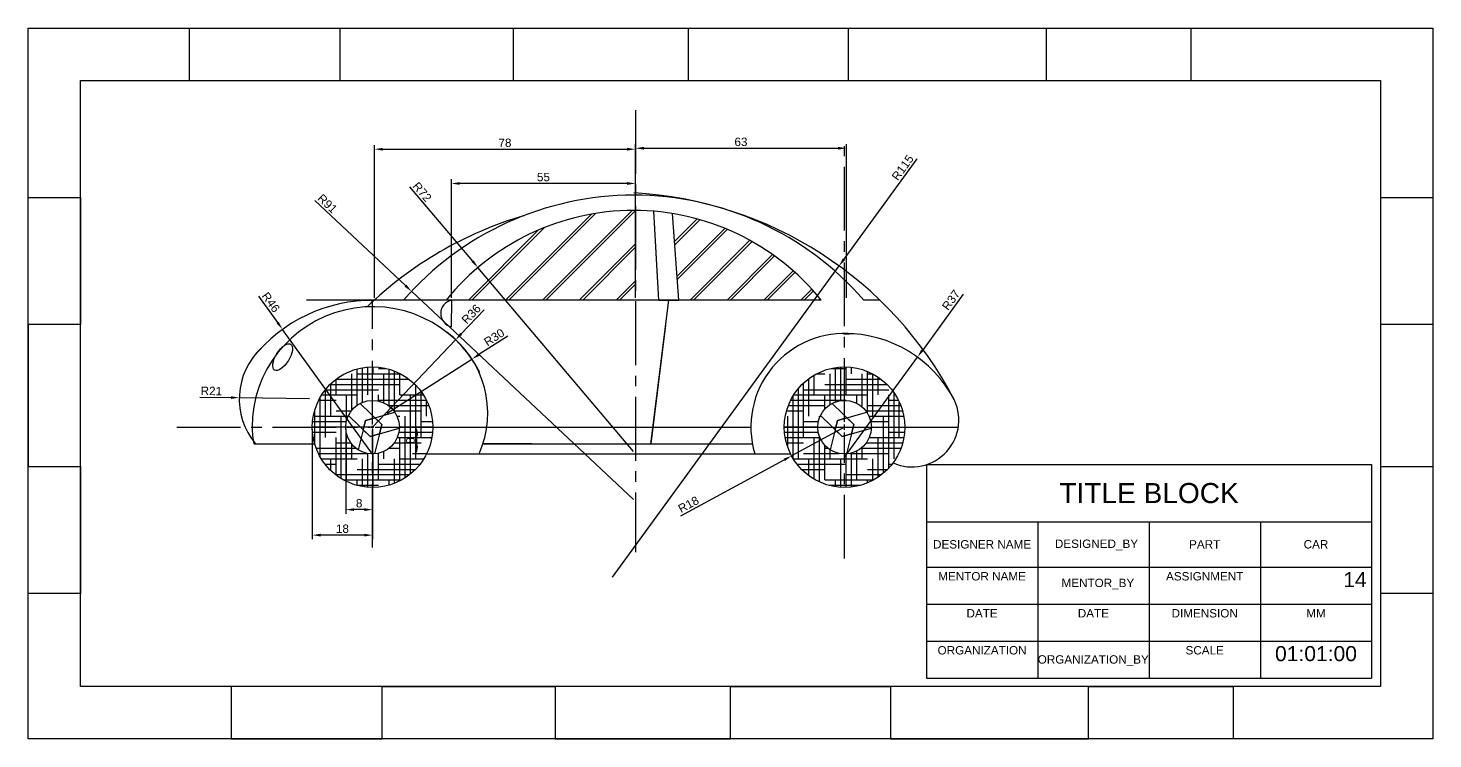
# Model space of a CAD drawing. Header units: millimetres. Extents: x 0 to 5385, y 0 to 3170.
# Drawn here: x 2454.4 to 2874, y 1395.8 to 1608.3 of the extents above; entities that cross this region are included whole.
import ezdxf

# ---------------------------------------------------------------- set-up
doc = ezdxf.new("R2010")
doc.units = ezdxf.units.MM
doc.linetypes.add('CENTER2', pattern=[28.575, 19.05, -3.175, 3.175, -3.175])
doc.styles.get("Standard").update_dxf_attribs({"font": 'arial.ttf'})
doc.dimstyles.new('ISO-25', dxfattribs={"dimtxt": 2.5, "dimasz": 2.5, "dimexe": 1.25, "dimexo": 0.625, "dimtad": 1, "dimtxsty": 'Standard', "dimcen": 2.5, "dimadec": 0, "dimazin": 0, "dimtfac": 1, "dimtmove": 0, "dimatfit": 3, "dimfxl": 1, "dimarcsym": 0})

# ---------------------------------------------------------------- blocks, each defined once
blk = doc.blocks.new('*U1')
at = {"color": 0, "linetype": 'CENTER2', "transparency": 16777216}
for p, q in [((0, 0.8), (0, 34.67)), ((-58.46, 0), (-0.8, 0)), ((0.8, 0), (52.89, 0)), ((0, -35.97), (0, -0.8))]:
    blk.add_line(p, q, dxfattribs=at)
at = {"color": 0, "linetype": 'Continuous', "transparency": 16777216}
for p, q in [((-0.4, 0), (0.4, 0)), ((0, -0.4), (0, 0.4))]:
    blk.add_line(p, q, dxfattribs=at)
blk = doc.blocks.new('*U2')
at = {"color": 0, "linetype": 'CENTER2', "transparency": 16777216}
for p, q in [((0, 1.6), (0, 84.01)), ((-11.5, 0), (-1.6, 0)), ((1.6, 0), (11.5, 0)), ((0, -39.26), (0, -1.6))]:
    blk.add_line(p, q, dxfattribs=at)
at = {"color": 0, "linetype": 'Continuous', "transparency": 16777216}
for p, q in [((-0.8, 0), (0.8, 0)), ((0, -0.8), (0, 0.8))]:
    blk.add_line(p, q, dxfattribs=at)
blk = doc.blocks.new('*U3')
at = {"color": 0, "linetype": 'CENTER2', "transparency": 16777216}
blk.add_line((0, 54.96), (0, -77.17), dxfattribs=at)
blk = doc.blocks.new('*D6')
at = {"color": 0, "lineweight": -2, "transparency": 16777216}
for p, q in [((2523.24, 1528.12), (2528.92, 1520.24)), ((2557.27, 1480.89), (2530.38, 1518.21))]:
    blk.add_line(p, q, dxfattribs=at)
at = {"color": 0, "transparency": 16777216}
blk.add_solid([(2529.26, 1520.48), (2528.58, 1519.99), (2530.38, 1518.21)], dxfattribs=at)
at = {"layer": 'Defpoints', "color": 0, "transparency": 16777216}
for p in [(2530.38, 1518.21), (2557.27, 1480.89)]:
    blk.add_point(p, dxfattribs=at)
at = {"color": 0, "transparency": 16777216, "insert": (2526.89, 1526.31), "char_height": 2.5, "attachment_point": 5, "rotation": 305.7773}
blk.add_mtext('R46', dxfattribs=at)
blk = doc.blocks.new('*D7')
at = {"color": 0, "lineweight": -2, "transparency": 16777216}
for p, q in [((2505.72, 1497.99), (2514.96, 1497.83)), ((2538.46, 1497.42), (2517.46, 1497.79))]:
    blk.add_line(p, q, dxfattribs=at)
at = {"color": 0, "transparency": 16777216}
blk.add_solid([(2514.97, 1498.25), (2514.95, 1497.41), (2517.46, 1497.79)], dxfattribs=at)
at = {"layer": 'Defpoints', "color": 0, "transparency": 16777216}
for p in [(2517.46, 1497.79), (2538.46, 1497.42)]:
    blk.add_point(p, dxfattribs=at)
at = {"color": 0, "transparency": 16777216, "insert": (2509.12, 1499.81), "char_height": 2.5, "attachment_point": 5, "rotation": 359.0085}
blk.add_mtext('R21', dxfattribs=at)
blk = doc.blocks.new('*D8')
at = {"color": 0, "lineweight": -2, "transparency": 16777216}
for p, q in [((2549.27, 1488.36), (2549.27, 1463.08)), ((2557.27, 1488.36), (2557.27, 1463.08)), ((2554.77, 1464.33), (2551.77, 1464.33))]:
    blk.add_line(p, q, dxfattribs=at)
at = {"color": 0, "transparency": 16777216}
for points in [[(2551.77, 1464.75), (2551.77, 1463.92), (2549.27, 1464.33)], [(2554.77, 1464.75), (2554.77, 1463.92), (2557.27, 1464.33)]]:
    blk.add_solid(points, dxfattribs=at)
at = {"layer": 'Defpoints', "color": 0, "transparency": 16777216}
for p in [(2549.27, 1488.99), (2557.27, 1488.99), (2549.27, 1464.33)]:
    blk.add_point(p, dxfattribs=at)
at = {"color": 0, "transparency": 16777216, "insert": (2553.27, 1466.23), "char_height": 2.5, "attachment_point": 5}
blk.add_mtext('8', dxfattribs=at)
blk = doc.blocks.new('*D9')
at = {"color": 0, "lineweight": -2, "transparency": 16777216}
for p, q in [((2539.27, 1488.36), (2539.27, 1455.47)), ((2557.27, 1488.36), (2557.27, 1455.47)), ((2554.77, 1456.72), (2541.77, 1456.72))]:
    blk.add_line(p, q, dxfattribs=at)
at = {"color": 0, "transparency": 16777216}
for points in [[(2541.77, 1457.13), (2541.77, 1456.3), (2539.27, 1456.72)], [(2554.77, 1457.13), (2554.77, 1456.3), (2557.27, 1456.72)]]:
    blk.add_solid(points, dxfattribs=at)
at = {"layer": 'Defpoints', "color": 0, "transparency": 16777216}
for p in [(2539.27, 1488.99), (2557.27, 1488.99), (2539.27, 1456.72)]:
    blk.add_point(p, dxfattribs=at)
at = {"color": 0, "transparency": 16777216, "insert": (2548.27, 1458.62), "char_height": 2.5, "attachment_point": 5}
blk.add_mtext('18', dxfattribs=at)
blk = doc.blocks.new('*D10')
at = {"color": 0, "lineweight": -2, "transparency": 16777216}
for p, q in [((2572.77, 1488.99), (2569.24, 1488.99)), ((2570.49, 1483.49), (2570.49, 1486.49)), ((2572.77, 1480.99), (2569.24, 1480.99))]:
    blk.add_line(p, q, dxfattribs=at)
at = {"color": 0, "transparency": 16777216}
for points in [[(2570.07, 1486.49), (2570.91, 1486.49), (2570.49, 1488.99)], [(2570.07, 1483.49), (2570.91, 1483.49), (2570.49, 1480.99)]]:
    blk.add_solid(points, dxfattribs=at)
at = {"layer": 'Defpoints', "color": 0, "transparency": 16777216}
for p in [(2570.49, 1488.99), (2573.4, 1488.99), (2573.4, 1480.99)]:
    blk.add_point(p, dxfattribs=at)
at = {"color": 0, "transparency": 16777216, "insert": (2568.59, 1484.99), "char_height": 2.5, "attachment_point": 5, "rotation": 90}
blk.add_mtext('8', dxfattribs=at)
blk = doc.blocks.new('*D11')
at = {"color": 0, "lineweight": -2, "transparency": 16777216}
for p, q in [((2557.82, 1527.61), (2557.82, 1573.31)), ((2560.32, 1572.06), (2633.32, 1572.06)), ((2635.82, 1527.61), (2635.82, 1573.31))]:
    blk.add_line(p, q, dxfattribs=at)
at = {"color": 0, "transparency": 16777216}
for points in [[(2560.32, 1572.47), (2560.32, 1571.64), (2557.82, 1572.06)], [(2633.32, 1572.47), (2633.32, 1571.64), (2635.82, 1572.06)]]:
    blk.add_solid(points, dxfattribs=at)
at = {"layer": 'Defpoints', "color": 0, "transparency": 16777216}
for p in [(2635.82, 1572.06), (2557.82, 1526.99), (2635.82, 1526.99)]:
    blk.add_point(p, dxfattribs=at)
at = {"color": 0, "transparency": 16777216, "insert": (2596.82, 1573.96), "char_height": 2.5, "attachment_point": 5}
blk.add_mtext('78', dxfattribs=at)
blk = doc.blocks.new('*D12')
at = {"color": 0, "lineweight": -2, "transparency": 16777216}
for p, q in [((2580.82, 1527.61), (2580.82, 1563.06)), ((2633.32, 1561.81), (2583.32, 1561.81)), ((2635.82, 1527.61), (2635.82, 1563.06))]:
    blk.add_line(p, q, dxfattribs=at)
at = {"color": 0, "transparency": 16777216}
for points in [[(2583.32, 1562.23), (2583.32, 1561.4), (2580.82, 1561.81)], [(2633.32, 1562.23), (2633.32, 1561.4), (2635.82, 1561.81)]]:
    blk.add_solid(points, dxfattribs=at)
at = {"layer": 'Defpoints', "color": 0, "transparency": 16777216}
for p in [(2580.82, 1561.81), (2580.82, 1526.99), (2635.82, 1526.99)]:
    blk.add_point(p, dxfattribs=at)
at = {"color": 0, "transparency": 16777216, "insert": (2608.32, 1563.71), "char_height": 2.5, "attachment_point": 5}
blk.add_mtext('55', dxfattribs=at)
blk = doc.blocks.new('*D13')
at = {"color": 0, "lineweight": -2, "transparency": 16777216}
for p, q in [((2635.82, 1527.61), (2635.82, 1573.59)), ((2638.32, 1572.34), (2696.32, 1572.34)), ((2698.82, 1527.61), (2698.82, 1573.59))]:
    blk.add_line(p, q, dxfattribs=at)
at = {"color": 0, "transparency": 16777216}
for points in [[(2638.32, 1572.76), (2638.32, 1571.93), (2635.82, 1572.34)], [(2696.32, 1572.76), (2696.32, 1571.93), (2698.82, 1572.34)]]:
    blk.add_solid(points, dxfattribs=at)
at = {"layer": 'Defpoints', "color": 0, "transparency": 16777216}
for p in [(2698.82, 1572.34), (2635.82, 1526.99), (2698.82, 1526.99)]:
    blk.add_point(p, dxfattribs=at)
at = {"color": 0, "transparency": 16777216, "insert": (2667.32, 1574.24), "char_height": 2.5, "attachment_point": 5}
blk.add_mtext('63', dxfattribs=at)
blk = doc.blocks.new('*D14')
at = {"color": 0, "lineweight": -2, "transparency": 16777216}
for p, q in [((2733.75, 1528.78), (2721.51, 1511.93)), ((2698.27, 1479.98), (2720.04, 1509.91))]:
    blk.add_line(p, q, dxfattribs=at)
at = {"color": 0, "transparency": 16777216}
blk.add_solid([(2721.17, 1512.18), (2721.84, 1511.69), (2720.04, 1509.91)], dxfattribs=at)
at = {"layer": 'Defpoints', "color": 0, "transparency": 16777216}
for p in [(2720.04, 1509.91), (2698.27, 1479.98)]:
    blk.add_point(p, dxfattribs=at)
at = {"color": 0, "transparency": 16777216, "insert": (2730.09, 1526.98), "char_height": 2.5, "attachment_point": 5, "rotation": 53.9773}
blk.add_mtext('R37', dxfattribs=at)
blk = doc.blocks.new('*D15')
at = {"color": 0, "lineweight": -2, "transparency": 16777216}
for p, q in [((2698.27, 1488.99), (2682.45, 1480.41)), ((2649.39, 1462.49), (2680.25, 1479.22))]:
    blk.add_line(p, q, dxfattribs=at)
at = {"color": 0, "transparency": 16777216}
blk.add_solid([(2680.05, 1479.58), (2680.45, 1478.85), (2682.45, 1480.41)], dxfattribs=at)
at = {"layer": 'Defpoints', "color": 0, "transparency": 16777216}
for p in [(2698.27, 1488.99), (2682.45, 1480.41)]:
    blk.add_point(p, dxfattribs=at)
at = {"color": 0, "transparency": 16777216, "insert": (2651.66, 1465.88), "char_height": 2.5, "attachment_point": 5, "rotation": 28.4594}
blk.add_mtext('R18', dxfattribs=at)
blk = doc.blocks.new('*D16')
at = {"color": 0, "lineweight": -2, "transparency": 16777216}
for p, q in [((2597.67, 1516.18), (2589.06, 1510.67)), ((2561.67, 1493.18), (2586.96, 1509.33))]:
    blk.add_line(p, q, dxfattribs=at)
at = {"color": 0, "transparency": 16777216}
blk.add_solid([(2588.84, 1511.02), (2589.29, 1510.32), (2586.96, 1509.33)], dxfattribs=at)
at = {"layer": 'Defpoints', "color": 0, "transparency": 16777216}
for p in [(2586.96, 1509.33), (2561.67, 1493.18)]:
    blk.add_point(p, dxfattribs=at)
at = {"color": 0, "transparency": 16777216, "insert": (2593.61, 1515.84), "char_height": 2.5, "attachment_point": 5, "rotation": 32.5709}
blk.add_mtext('R30', dxfattribs=at)
blk = doc.blocks.new('*D17')
at = {"color": 0, "lineweight": -2, "transparency": 16777216}
for p, q in [((2590.6, 1524.08), (2583.79, 1516.9)), ((2557.27, 1488.99), (2582.06, 1515.09))]:
    blk.add_line(p, q, dxfattribs=at)
at = {"color": 0, "transparency": 16777216}
blk.add_solid([(2583.48, 1517.19), (2584.09, 1516.62), (2582.06, 1515.09)], dxfattribs=at)
at = {"layer": 'Defpoints', "color": 0, "transparency": 16777216}
for p in [(2582.06, 1515.09), (2557.27, 1488.99)]:
    blk.add_point(p, dxfattribs=at)
at = {"color": 0, "transparency": 16777216, "insert": (2586.74, 1522.77), "char_height": 2.5, "attachment_point": 5, "rotation": 46.4797}
blk.add_mtext('R36', dxfattribs=at)
blk = doc.blocks.new('*D18')
at = {"color": 0, "lineweight": -2, "transparency": 16777216}
for p, q in [((2568.34, 1560.83), (2587.14, 1538.62)), ((2635.27, 1481.76), (2588.76, 1536.71))]:
    blk.add_line(p, q, dxfattribs=at)
at = {"color": 0, "transparency": 16777216}
blk.add_solid([(2587.46, 1538.89), (2586.82, 1538.35), (2588.76, 1536.71)], dxfattribs=at)
at = {"layer": 'Defpoints', "color": 0, "transparency": 16777216}
for p in [(2588.76, 1536.71), (2635.27, 1481.76)]:
    blk.add_point(p, dxfattribs=at)
at = {"color": 0, "transparency": 16777216, "insert": (2572.1, 1559.3), "char_height": 2.5, "attachment_point": 5, "rotation": 310.2461}
blk.add_mtext('R72', dxfattribs=at)
blk = doc.blocks.new('*D19')
at = {"color": 0, "lineweight": -2, "transparency": 16777216}
for p, q in [((2540.01, 1556.71), (2567.09, 1531.3)), ((2635.27, 1467.33), (2568.91, 1529.59))]:
    blk.add_line(p, q, dxfattribs=at)
at = {"color": 0, "transparency": 16777216}
blk.add_solid([(2567.38, 1531.61), (2566.8, 1531), (2568.91, 1529.59)], dxfattribs=at)
at = {"layer": 'Defpoints', "color": 0, "transparency": 16777216}
for p in [(2568.91, 1529.59), (2635.27, 1467.33)]:
    blk.add_point(p, dxfattribs=at)
at = {"color": 0, "transparency": 16777216, "insert": (2543.77, 1555.79), "char_height": 2.5, "attachment_point": 5, "rotation": 316.8236}
blk.add_mtext('R91', dxfattribs=at)
blk = doc.blocks.new('*D20')
at = {"color": 0, "lineweight": -2, "transparency": 16777216}
for p, q in [((2719.89, 1569.14), (2698.1, 1539.19)), ((2628.99, 1444.17), (2696.63, 1537.17))]:
    blk.add_line(p, q, dxfattribs=at)
at = {"color": 0, "transparency": 16777216}
blk.add_solid([(2697.77, 1539.43), (2698.44, 1538.94), (2696.63, 1537.17)], dxfattribs=at)
at = {"layer": 'Defpoints', "color": 0, "transparency": 16777216}
for p in [(2696.63, 1537.17), (2628.99, 1444.17)]:
    blk.add_point(p, dxfattribs=at)
at = {"color": 0, "transparency": 16777216, "insert": (2715.65, 1566.55), "char_height": 2.5, "attachment_point": 5, "rotation": 53.9685}
blk.add_mtext('R115', dxfattribs=at)
blk = doc.blocks.new('*T21')
at = {"color": 0, "linetype": 'ByBlock', "lineweight": -2, "transparency": 16777216}
for p, q in [((0, 0), (133.01, 0)), ((0, 0), (0, -63.8)), ((133.01, 0), (133.01, -63.8)), ((0, -17.06), (133.01, -17.06)), ((33.25, -17.06), (33.25, -63.8)), ((66.51, -17.06), (66.51, -63.8)), ((99.76, -17.06), (99.76, -63.8)), ((0, -30.61), (133.01, -30.61)), ((0, -41.67), (133.01, -41.67)), ((0, -52.73), (133.01, -52.73)), ((0, -63.8), (133.01, -63.8))]:
    blk.add_line(p, q, dxfattribs=at)
at = {"color": 0, "transparency": 16777216}
for s, insert, char_height, width, attachment_point in [('TITLE BLOCK', (66.51, -8.53), 6, 130.0106, 5), ('DESIGNER NAME', (16.63, -23.83), 2.5, 30.2526, 5), ('PART', (83.13, -23.83), 2.5, 30.2526, 5), ('CAR', (116.38, -23.83), 2.5, 30.2526, 5), ('MENTOR NAME', (16.63, -32.11), 2.5, 30.2526, 2), ('ASSIGNMENT', (83.13, -32.11), 2.5, 30.2526, 2), ('14', (131.51, -32.11), 4.5, 30.2526, 3), ('DATE', (16.63, -43.17), 2.5, 30.2526, 2), ('DATE', (49.88, -43.17), 2.5, 30.2526, 2), ('DIMENSION', (83.13, -43.17), 2.5, 30.2526, 2), ('MM', (116.38, -43.17), 2.5, 30.2526, 2), ('ORGANIZATION', (16.63, -54.23), 2.5, 30.2526, 2), ('SCALE', (83.13, -54.23), 2.5, 30.2526, 2), ('01:01:00', (116.38, -54.23), 4.5, 30.2526, 2)]:
    blk.add_mtext(s, dxfattribs=dict(at, insert=insert, char_height=char_height, width=width, attachment_point=attachment_point))

msp = doc.modelspace()

# ---------------------------------------------------------------- hatches: boundary and pattern name
h = msp.add_hatch()
h.set_pattern_fill('JIS_LC_8A', color=256)
h.paths.add_polyline_path([(2635.818, 1526.985), (2635.818, 1553.754, 0.2286441), (2579.255, 1526.985)])
h.paths.add_polyline_path([(2691.295, 1526.985, 0.1843743), (2646.907, 1552.81), (2648.767, 1526.985)])
h = msp.add_hatch()
h.set_pattern_fill('HOUND', color=256)
h.paths.add_polyline_path([(2698.275, 1506.985, 0.4142136), (2680.275, 1488.985), (2690.275, 1488.985, -0.4142136), (2698.275, 1496.985)])
h.paths.add_polyline_path([(2698.275, 1506.985), (2698.275, 1496.985, -0.4142136), (2706.275, 1488.985), (2709.775, 1488.985), (2716.275, 1488.985, 0.4142136)])
h.paths.add_polyline_path([(2716.275, 1488.985), (2709.775, 1488.985), (2706.275, 1488.985, -0.4142136), (2698.275, 1480.985), (2698.275, 1470.985, 0.4142136)])
h.paths.add_polyline_path([(2698.275, 1480.985, -0.4142136), (2690.275, 1488.985), (2686.775, 1488.985), (2680.275, 1488.985, 0.4142136), (2698.275, 1470.985)])
h.paths.add_polyline_path([(2557.275, 1506.985), (2557.275, 1496.985, -0.4142136), (2565.275, 1488.985), (2575.275, 1488.985, 0.4142136)])
h.paths.add_polyline_path([(2557.275, 1506.985, 0.4142136), (2539.275, 1488.985), (2549.275, 1488.985, -0.4142136), (2557.275, 1496.985)])
h.paths.add_polyline_path([(2549.275, 1488.985), (2539.275, 1488.985, 0.4142136), (2557.275, 1470.985), (2557.275, 1480.985, -0.4142136)])
h.paths.add_polyline_path([(2575.275, 1488.985), (2565.275, 1488.985, -0.4142136), (2557.275, 1480.985), (2557.275, 1470.985, 0.4142136)])
h.paths.add_polyline_path([(2571.187, 1483.395), (2571.187, 1486.588), (2566.035, 1486.588), (2566.035, 1483.395)], flags=24)

# ---------------------------------------------------------------- linework, layer by layer
for p, q in [((2502.457, 1608.257), (2502.457, 1592.564)), ((2547.596, 1592.564), (2547.596, 1608.257)), ((2547.596, 1608.257), (2599.278, 1608.257)), ((2599.278, 1608.257), (2599.278, 1592.564)), ((2651.614, 1592.564), (2651.614, 1608.257)), ((2651.614, 1608.257), (2699.371, 1608.257)), ((2699.371, 1608.257), (2699.371, 1592.564)), ((2758.576, 1592.564), (2758.576, 1608.257)), ((2758.576, 1608.257), (2801.753, 1608.257)), ((2801.753, 1608.257), (2801.753, 1592.564)), ((2502.457, 1592.564), (2547.596, 1592.564)), ((2599.278, 1592.564), (2651.614, 1592.564)), ((2699.371, 1592.564), (2758.576, 1592.564)), ((2454.373, 1557.583), (2470.066, 1557.583)), ((2470.066, 1557.583), (2470.066, 1519.672)), ((2858.333, 1557.583), (2874.026, 1557.583)), ((2874.026, 1557.583), (2874.026, 1519.672)), ((2642.767, 1526.985), (2641.337, 1553.5)), ((2648.767, 1526.985), (2646.907, 1552.81)), ((2642.767, 1526.985), (2641.818, 1544.579)), ((2691.295, 1526.985), (2537.551, 1526.985)), ((2557.275, 1523.658), (2557.275, 1526.985)), ((2580.818, 1526.985), (2580.73, 1519.042)), ((2640.372, 1483.985), (2645.767, 1526.985)), ((2645.767, 1526.985), (2642.767, 1526.985)), ((2642.767, 1526.985), (2648.767, 1526.985)), ((2708.773, 1526.985), (2703.991, 1526.985)), ((2470.066, 1519.672), (2454.373, 1519.672)), ((2454.373, 1519.672), (2454.373, 1477.186)), ((2644.818, 1519.426), (2640.372, 1483.985)), ((2644.818, 1519.426), (2641.818, 1495.514)), ((2874.026, 1519.672), (2858.333, 1519.672)), ((2858.333, 1519.672), (2858.333, 1477.186)), ((2560.052, 1489.78), (2553.551, 1496.066)), ((2701.052, 1489.78), (2694.551, 1496.066)), ((2556.574, 1486.183), (2550.073, 1492.469)), ((2554.498, 1488.191), (2555.198, 1490.993)), ((2555.198, 1490.993), (2563.893, 1493.481)), ((2557.975, 1491.788), (2555.198, 1490.993)), ((2560.052, 1489.78), (2557.859, 1481.007)), ((2557.975, 1491.788), (2560.052, 1489.78)), ((2559.352, 1486.978), (2560.052, 1489.78)), ((2697.574, 1486.183), (2691.073, 1492.469)), ((2695.498, 1488.191), (2696.198, 1490.993)), ((2696.198, 1490.993), (2704.893, 1493.481)), ((2698.975, 1491.788), (2696.198, 1490.993)), ((2701.052, 1489.78), (2698.859, 1481.007)), ((2698.975, 1491.788), (2701.052, 1489.78)), ((2700.352, 1486.978), (2701.052, 1489.78)), ((2557.275, 1488.985), (2539.275, 1488.985)), ((2557.275, 1488.985), (2539.275, 1488.985)), ((2554.498, 1488.191), (2556.574, 1486.183)), ((2556.574, 1486.183), (2565.269, 1488.671)), ((2559.352, 1486.978), (2556.574, 1486.183)), ((2575.275, 1488.985), (2670.275, 1488.985)), ((2680.275, 1488.985), (2732.248, 1488.985)), ((2695.498, 1488.191), (2697.574, 1486.183)), ((2697.574, 1486.183), (2706.269, 1488.671)), ((2700.352, 1486.978), (2697.574, 1486.183)), ((2521.881, 1483.985), (2539.983, 1483.985)), ((2604.864, 1483.985), (2590.231, 1483.985)), ((2590.231, 1483.985), (2670.725, 1483.985)), ((2454.373, 1477.186), (2470.066, 1477.186)), ((2470.066, 1477.186), (2470.066, 1439.275)), ((2573.399, 1480.985), (2682.15, 1480.985)), ((2858.333, 1477.186), (2874.026, 1477.186)), ((2874.026, 1477.186), (2874.026, 1439.275)), ((2470.066, 1439.275), (2454.373, 1439.275)), ((2874.026, 1439.275), (2858.333, 1439.275)), ((2515.042, 1411.506), (2515.042, 1395.813)), ((2560.182, 1395.813), (2560.182, 1411.506)), ((2560.182, 1411.506), (2611.864, 1411.506)), ((2611.864, 1411.506), (2611.864, 1395.813)), ((2664.2, 1395.813), (2664.2, 1411.506)), ((2664.2, 1411.506), (2711.956, 1411.506)), ((2711.956, 1411.506), (2711.956, 1395.813)), ((2771.161, 1395.813), (2771.161, 1411.506)), ((2771.161, 1411.506), (2814.338, 1411.506)), ((2814.338, 1411.506), (2814.338, 1395.813)), ((2515.042, 1395.813), (2560.182, 1395.813)), ((2611.864, 1395.813), (2664.2, 1395.813)), ((2711.956, 1395.813), (2771.161, 1395.813))]:
    msp.add_line(p, q)
for points in [[(2454.373, 1608.257), (2874.026, 1608.257), (2874.026, 1395.813), (2454.373, 1395.813)], [(2470.066, 1592.564), (2858.333, 1592.564), (2858.333, 1411.506), (2470.066, 1411.506)], [(2559.352, 1486.978), (2560.052, 1489.78), (2557.975, 1491.788), (2555.198, 1490.993), (2554.498, 1488.191), (2556.574, 1486.183)], [(2700.352, 1486.978), (2701.052, 1489.78), (2698.975, 1491.788), (2696.198, 1490.993), (2695.498, 1488.191), (2697.574, 1486.183)]]:
    msp.add_lwpolyline(points, close=True)
for points in [[(2555.198, 1490.993), (2553.005, 1482.22)], [(2696.198, 1490.993), (2694.005, 1482.22)]]:
    msp.add_lwpolyline(points)
for centre, radius in [((2557.275, 1488.985), 18), ((2698.275, 1488.985), 18), ((2557.275, 1488.985), 8), ((2698.275, 1488.985), 8)]:
    msp.add_circle(centre, radius)
for centre, radius, start, end in [((2635.275, 1467.328), 91, 40.96358, 139.03642), ((2628.986, 1444.166), 115, 27.4527, 86.86498), ((2635.275, 1481.756), 72, 38.9166, 141.0834), ((2635.275, 1441.983), 115, 106.60155, 133.82646), ((2557.275, 1488.985), 36, 27.03689, 180), ((2557.275, 1488.985), 36, 27.03689, 180), ((2557.275, 1488.985), 36, 27.03689, 180), ((2557.275, 1480.889), 46, 89.45765, 141.14541), ((2581.689, 1522.96), 4.047, 100.43781, 258.28502), ((2561.674, 1493.178), 30, 336.02039, 53.62203), ((2562.048, 1492.896), 30, 53.4509, 54.14121), ((2698.275, 1488.985), 28, 84.32113, 196.60155), ((2635.275, 1481.756), 72, 28.95502, 29.29386), ((2698.274, 1479.984), 37.002, 27.69935, 89.99928), ((2701.046, 1479.848), 37, 90, 94.29451), ((2538.457, 1497.424), 21, 133.32257, 219.78552), ((2718.41, 1491.104), 14, 246.18634, 29.5384), ((2542.277, 1488.985), 21, 180, 193.77415)]:
    msp.add_arc(centre, radius, start, end)
msp.add_ellipse((2530.412, 1509.919), major_axis=(2.395, 3.874), ratio=0.4391289)

# ---------------------------------------------------------------- block references
at = {"linetype": 'CENTER2'}
for name, p in [('*U3', (2635.818, 1528.782)), ('*U2', (2698.275, 1488.985)), ('*U1', (2557.275, 1488.985))]:
    msp.add_blockref(name, p, dxfattribs=at)
msp.add_blockref('*T21', (2722.722, 1477.784))

# ---------------------------------------------------------------- texts
for tag, p in [('DESIGNED_BY', (2761.113, 1452.892)), ('MENTOR_BY', (2763.087, 1441.192)), ('ORGANIZATION_BY', (2755.974, 1418.317))]:
    msp.add_attdef(tag, p, '', height=2.5)

# ---------------------------------------------------------------- dimensions: what is measured, and where the dimension line sits
for base, p1, p2, picture, middle in [((2635.818, 1572.057), (2557.818, 1526.985), (2635.818, 1526.985), '*D11', (2596.818, 1572.057)), ((2698.818, 1572.343), (2635.818, 1526.985), (2698.818, 1526.985), '*D13', (2667.318, 1572.343))]:
    dim = msp.add_linear_dim(base=base, p1=p1, p2=p2, dimstyle='ISO-25')
    dim.commit()
    dim.dimension.update_dxf_attribs({"geometry": picture, "text_midpoint": middle, "dimtype": 160})
for center, mpoint, picture, middle in [((2628.986, 1444.166), (2696.632, 1537.166), '*D20', (2717.191, 1565.431)), ((2635.275, 1481.756), (2588.758, 1536.712), '*D18', (2570.669, 1558.082)), ((2635.275, 1467.328), (2568.913, 1529.594), '*D19', (2542.468, 1554.407)), ((2698.274, 1479.984), (2720.035, 1509.91), '*D14', (2731.631, 1525.856)), ((2557.275, 1488.985), (2582.065, 1515.09), '*D17', (2588.115, 1521.461)), ((2561.674, 1493.178), (2586.956, 1509.328), '*D16', (2594.634, 1514.233)), ((2698.275, 1488.985), (2682.45, 1480.408), '*D15', (2652.565, 1464.209))]:
    dim = msp.add_radius_dim(center=center, mpoint=mpoint, dimstyle='ISO-25')
    dim.commit()
    dim.dimension.update_dxf_attribs({"geometry": picture, "text_midpoint": middle, "dimtype": 164})
for base, p1, p2, picture, middle in [((2580.818, 1561.813), (2635.818, 1526.985), (2580.818, 1526.985), '*D12', (2608.318, 1563.709)), ((2539.275, 1456.717), (2557.275, 1488.985), (2539.275, 1488.985), '*D9', (2548.275, 1458.618)), ((2549.275, 1464.333), (2557.275, 1488.985), (2549.275, 1488.985), '*D8', (2553.275, 1466.234))]:
    dim = msp.add_linear_dim(base=base, p1=p1, p2=p2, dimstyle='ISO-25')
    dim.commit()
    dim.dimension.update_dxf_attribs({"geometry": picture, "text_midpoint": middle})
for center, mpoint, picture, middle in [((2557.275, 1480.889), (2530.382, 1518.208), '*D6', (2526.89, 1526.306)), ((2538.457, 1497.424), (2517.46, 1497.787), '*D7', (2509.123, 1499.812))]:
    dim = msp.add_radius_dim(center=center, mpoint=mpoint, dimstyle='ISO-25')
    dim.commit()
    dim.dimension.update_dxf_attribs({"geometry": picture, "text_midpoint": middle})
dim = msp.add_linear_dim(base=(2570.489, 1488.985), p1=(2573.399, 1480.985), p2=(2573.399, 1488.985), angle=90, dimstyle='ISO-25')
dim.commit()
dim.dimension.update_dxf_attribs({"geometry": '*D10', "text_midpoint": (2568.588, 1484.985)})

doc.saveas('drawing.dxf')
